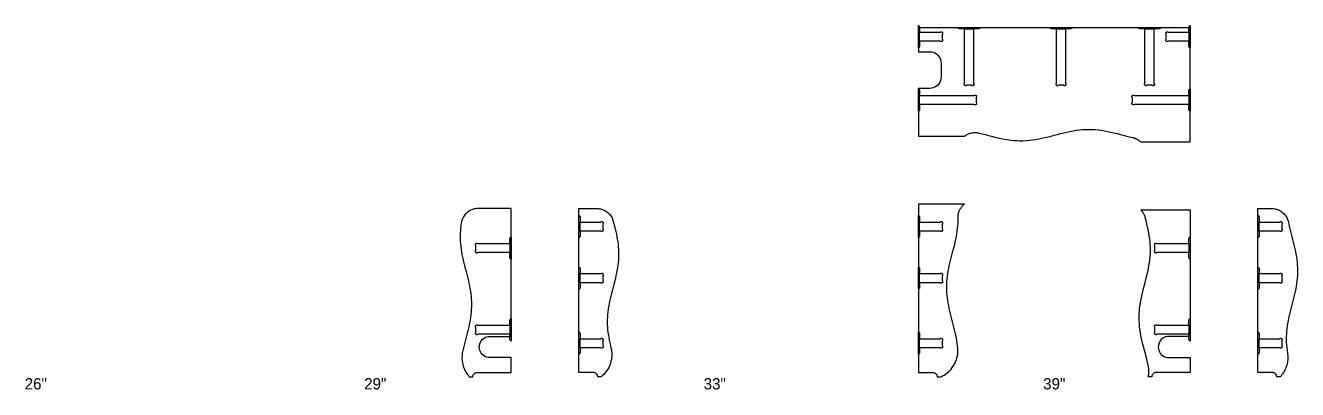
# Model space of a CAD drawing. Header units: inches. Extents: x 0 to 986, y -3 to 61.
# Drawn here: x 262.2 to 487, y -3 to 61.4 of the extents above; entities that cross this region are included whole.
import ezdxf
from ezdxf.enums import TextEntityAlignment as Align

# ---------------------------------------------------------------- set-up
doc = ezdxf.new("R2010")
doc.units = ezdxf.units.IN

msp = doc.modelspace()

# ---------------------------------------------------------------- linework, layer by layer
at = {"layer": 'BRACKET_CUT_LINE', "color": 4}
for p, q in [((428.15, 60.8), (429.75, 60.8)), ((444.4, 60.8), (446, 60.8)), ((460.02, 60.8), (461.62, 60.8)), ((420.2, 58.6), (420.2, 60.2)), ((467.8, 60.2), (467.8, 58.6)), ((420.2, 47.4), (420.2, 49)), ((467.8, 49), (467.8, 47.4)), ((360.2, 25.02), (360.2, 26.62)), ((420.2, 25.02), (420.2, 26.62)), ((480.2, 25.02), (480.2, 26.62)), ((347.8, 22.8), (347.8, 21.2)), ((467.8, 22.8), (467.8, 21.2)), ((360.2, 15.88), (360.2, 17.48)), ((420.2, 15.88), (420.2, 17.48)), ((480.2, 15.88), (480.2, 17.48)), ((347.8, 8.35), (347.8, 6.75)), ((467.8, 8.35), (467.8, 6.75)), ((360.2, 4.38), (360.2, 5.97)), ((420.2, 4.38), (420.2, 5.97)), ((480.2, 4.38), (480.2, 5.97))]:
    msp.add_line(p, q, dxfattribs=at)
at = {"layer": 'BRACKET_OUTLINE', "color": 6}
for points in [[(420, 61.4), (420.04, 61.36), (420.08, 61.32), (420.12, 61.27), (420.15, 61.22), (420.17, 61.17), (420.19, 61.11), (420.2, 61.06), (420.2, 61), (420.2, 60.2), (423.85, 60.2), (423.86, 60.22), (423.88, 60.23), (423.91, 60.24), (423.93, 60.25), (423.95, 60.26), (423.97, 60.27), (424, 60.27), (424.02, 60.27), (424.05, 60.27), (424.07, 60.27), (424.1, 60.26), (424.12, 60.25), (424.14, 60.24), (424.16, 60.23), (424.18, 60.22), (424.2, 60.2), (424.22, 60.18), (424.23, 60.16), (424.24, 60.14), (424.25, 60.12), (424.26, 60.1), (424.27, 60.07), (424.27, 60.05), (424.27, 60.02), (424.27, 60), (424.27, 59.97), (424.26, 59.95), (424.25, 59.93), (424.24, 59.91), (424.23, 59.88), (424.22, 59.86), (424.2, 59.85), (424.2, 58.95), (424.22, 58.94), (424.23, 58.92), (424.24, 58.89), (424.25, 58.87), (424.26, 58.85), (424.27, 58.83), (424.27, 58.8), (424.27, 58.78), (424.27, 58.75), (424.27, 58.73), (424.26, 58.7), (424.25, 58.68), (424.24, 58.66), (424.23, 58.64), (424.22, 58.62), (424.2, 58.6), (424.18, 58.58), (424.16, 58.57), (424.14, 58.56), (424.12, 58.55), (424.1, 58.54), (424.07, 58.53), (424.05, 58.53), (424.02, 58.53), (424, 58.53), (423.97, 58.53), (423.95, 58.54), (423.93, 58.55), (423.91, 58.56), (423.88, 58.57), (423.86, 58.58), (423.85, 58.6), (420.2, 58.6), (420.2, 57.8), (420.2, 57.74), (420.19, 57.69), (420.17, 57.63), (420.15, 57.58), (420.12, 57.53), (420.08, 57.48), (420.04, 57.44), (420, 57.4), (420, 61.4)], [(430.95, 61), (430.91, 60.96), (430.87, 60.92), (430.82, 60.88), (430.77, 60.85), (430.72, 60.83), (430.66, 60.81), (430.61, 60.8), (430.55, 60.8), (429.75, 60.8), (429.75, 51.15), (429.77, 51.14), (429.78, 51.12), (429.79, 51.09), (429.8, 51.07), (429.81, 51.05), (429.82, 51.03), (429.82, 51), (429.82, 50.98), (429.82, 50.95), (429.82, 50.93), (429.81, 50.9), (429.8, 50.88), (429.79, 50.86), (429.78, 50.84), (429.77, 50.82), (429.75, 50.8), (429.73, 50.78), (429.71, 50.77), (429.69, 50.76), (429.67, 50.75), (429.65, 50.74), (429.62, 50.73), (429.6, 50.73), (429.57, 50.73), (429.55, 50.73), (429.52, 50.73), (429.5, 50.74), (429.48, 50.75), (429.46, 50.76), (429.43, 50.77), (429.41, 50.78), (429.4, 50.8), (428.5, 50.8), (428.49, 50.78), (428.47, 50.77), (428.44, 50.76), (428.42, 50.75), (428.4, 50.74), (428.38, 50.73), (428.35, 50.73), (428.33, 50.73), (428.3, 50.73), (428.28, 50.73), (428.25, 50.74), (428.23, 50.75), (428.21, 50.76), (428.19, 50.77), (428.17, 50.78), (428.15, 50.8), (428.13, 50.82), (428.12, 50.84), (428.11, 50.86), (428.1, 50.88), (428.09, 50.9), (428.08, 50.93), (428.08, 50.95), (428.08, 50.98), (428.08, 51), (428.08, 51.03), (428.09, 51.05), (428.1, 51.07), (428.11, 51.09), (428.12, 51.12), (428.13, 51.14), (428.15, 51.15), (428.15, 60.8), (427.35, 60.8), (427.29, 60.8), (427.24, 60.81), (427.18, 60.83), (427.13, 60.85), (427.08, 60.88), (427.03, 60.92), (426.99, 60.96), (426.95, 61), (430.95, 61)], [(447.2, 61), (447.16, 60.96), (447.12, 60.92), (447.07, 60.88), (447.02, 60.85), (446.97, 60.83), (446.91, 60.81), (446.86, 60.8), (446.8, 60.8), (446, 60.8), (446, 51.15), (446.02, 51.14), (446.03, 51.12), (446.04, 51.09), (446.05, 51.07), (446.06, 51.05), (446.07, 51.03), (446.07, 51), (446.07, 50.98), (446.07, 50.95), (446.07, 50.93), (446.06, 50.9), (446.05, 50.88), (446.04, 50.86), (446.03, 50.84), (446.02, 50.82), (446, 50.8), (445.98, 50.78), (445.96, 50.77), (445.94, 50.76), (445.92, 50.75), (445.9, 50.74), (445.87, 50.73), (445.85, 50.73), (445.82, 50.73), (445.8, 50.73), (445.77, 50.73), (445.75, 50.74), (445.73, 50.75), (445.71, 50.76), (445.68, 50.77), (445.66, 50.78), (445.65, 50.8), (444.75, 50.8), (444.74, 50.78), (444.72, 50.77), (444.69, 50.76), (444.67, 50.75), (444.65, 50.74), (444.63, 50.73), (444.6, 50.73), (444.58, 50.73), (444.55, 50.73), (444.53, 50.73), (444.5, 50.74), (444.48, 50.75), (444.46, 50.76), (444.44, 50.77), (444.42, 50.78), (444.4, 50.8), (444.38, 50.82), (444.37, 50.84), (444.36, 50.86), (444.35, 50.88), (444.34, 50.9), (444.33, 50.93), (444.33, 50.95), (444.33, 50.98), (444.33, 51), (444.33, 51.03), (444.34, 51.05), (444.35, 51.07), (444.36, 51.09), (444.37, 51.12), (444.38, 51.14), (444.4, 51.15), (444.4, 60.8), (443.6, 60.8), (443.54, 60.8), (443.49, 60.81), (443.43, 60.83), (443.38, 60.85), (443.33, 60.88), (443.28, 60.92), (443.24, 60.96), (443.2, 61), (447.2, 61)], [(462.82, 61), (462.79, 60.96), (462.75, 60.92), (462.7, 60.88), (462.65, 60.85), (462.6, 60.83), (462.54, 60.81), (462.48, 60.8), (462.43, 60.8), (461.62, 60.8), (461.62, 51.15), (461.64, 51.14), (461.66, 51.12), (461.67, 51.09), (461.68, 51.07), (461.69, 51.05), (461.69, 51.03), (461.7, 51), (461.7, 50.98), (461.7, 50.95), (461.69, 50.93), (461.69, 50.9), (461.68, 50.88), (461.67, 50.86), (461.66, 50.84), (461.64, 50.82), (461.62, 50.8), (461.61, 50.78), (461.59, 50.77), (461.57, 50.76), (461.54, 50.75), (461.52, 50.74), (461.5, 50.73), (461.47, 50.73), (461.45, 50.73), (461.42, 50.73), (461.4, 50.73), (461.38, 50.74), (461.35, 50.75), (461.33, 50.76), (461.31, 50.77), (461.29, 50.78), (461.27, 50.8), (460.38, 50.8), (460.36, 50.78), (460.34, 50.77), (460.32, 50.76), (460.3, 50.75), (460.27, 50.74), (460.25, 50.73), (460.23, 50.73), (460.2, 50.73), (460.18, 50.73), (460.15, 50.73), (460.13, 50.74), (460.11, 50.75), (460.08, 50.76), (460.06, 50.77), (460.04, 50.78), (460.02, 50.8), (460.01, 50.82), (459.99, 50.84), (459.98, 50.86), (459.97, 50.88), (459.96, 50.9), (459.96, 50.93), (459.95, 50.95), (459.95, 50.98), (459.95, 51), (459.96, 51.03), (459.96, 51.05), (459.97, 51.07), (459.98, 51.09), (459.99, 51.12), (460.01, 51.14), (460.02, 51.15), (460.02, 60.8), (459.23, 60.8), (459.17, 60.8), (459.11, 60.81), (459.05, 60.83), (459, 60.85), (458.95, 60.88), (458.9, 60.92), (458.86, 60.96), (458.82, 61), (462.82, 61)], [(468, 57.4), (467.96, 57.44), (467.92, 57.48), (467.88, 57.53), (467.85, 57.58), (467.83, 57.63), (467.81, 57.69), (467.8, 57.74), (467.8, 57.8), (467.8, 58.6), (464.15, 58.6), (464.14, 58.58), (464.12, 58.57), (464.09, 58.56), (464.07, 58.55), (464.05, 58.54), (464.03, 58.53), (464, 58.53), (463.98, 58.53), (463.95, 58.53), (463.93, 58.53), (463.9, 58.54), (463.88, 58.55), (463.86, 58.56), (463.84, 58.57), (463.82, 58.58), (463.8, 58.6), (463.78, 58.62), (463.77, 58.64), (463.76, 58.66), (463.75, 58.68), (463.74, 58.7), (463.73, 58.73), (463.73, 58.75), (463.73, 58.78), (463.73, 58.8), (463.73, 58.83), (463.74, 58.85), (463.75, 58.87), (463.76, 58.89), (463.77, 58.92), (463.78, 58.94), (463.8, 58.95), (463.8, 59.85), (463.78, 59.86), (463.77, 59.88), (463.76, 59.91), (463.75, 59.93), (463.74, 59.95), (463.73, 59.97), (463.73, 60), (463.73, 60.02), (463.73, 60.05), (463.73, 60.07), (463.74, 60.1), (463.75, 60.12), (463.76, 60.14), (463.77, 60.16), (463.78, 60.18), (463.8, 60.2), (463.82, 60.22), (463.84, 60.23), (463.86, 60.24), (463.88, 60.25), (463.9, 60.26), (463.93, 60.27), (463.95, 60.27), (463.98, 60.27), (464, 60.27), (464.03, 60.27), (464.05, 60.26), (464.07, 60.25), (464.09, 60.24), (464.12, 60.23), (464.14, 60.22), (464.15, 60.2), (467.8, 60.2), (467.8, 61), (467.8, 61.06), (467.81, 61.11), (467.83, 61.17), (467.85, 61.22), (467.88, 61.27), (467.92, 61.32), (467.96, 61.36), (468, 61.4), (468, 57.4)], [(420, 50.2), (420.04, 50.16), (420.08, 50.12), (420.12, 50.07), (420.15, 50.02), (420.17, 49.97), (420.19, 49.91), (420.2, 49.86), (420.2, 49.8), (420.2, 49), (429.85, 49), (429.86, 49.02), (429.88, 49.03), (429.91, 49.04), (429.93, 49.05), (429.95, 49.06), (429.97, 49.07), (430, 49.07), (430.02, 49.07), (430.05, 49.07), (430.07, 49.07), (430.1, 49.06), (430.12, 49.05), (430.14, 49.04), (430.16, 49.03), (430.18, 49.02), (430.2, 49), (430.22, 48.98), (430.23, 48.96), (430.24, 48.94), (430.25, 48.92), (430.26, 48.9), (430.27, 48.87), (430.27, 48.85), (430.27, 48.82), (430.27, 48.8), (430.27, 48.77), (430.26, 48.75), (430.25, 48.73), (430.24, 48.71), (430.23, 48.68), (430.22, 48.66), (430.2, 48.65), (430.2, 47.75), (430.22, 47.74), (430.23, 47.72), (430.24, 47.69), (430.25, 47.67), (430.26, 47.65), (430.27, 47.63), (430.27, 47.6), (430.27, 47.58), (430.27, 47.55), (430.27, 47.53), (430.26, 47.5), (430.25, 47.48), (430.24, 47.46), (430.23, 47.44), (430.22, 47.42), (430.2, 47.4), (430.18, 47.38), (430.16, 47.37), (430.14, 47.36), (430.12, 47.35), (430.1, 47.34), (430.07, 47.33), (430.05, 47.33), (430.02, 47.33), (430, 47.33), (429.97, 47.33), (429.95, 47.34), (429.93, 47.35), (429.91, 47.36), (429.88, 47.37), (429.86, 47.38), (429.85, 47.4), (420.2, 47.4), (420.2, 46.6), (420.2, 46.54), (420.19, 46.49), (420.17, 46.43), (420.15, 46.38), (420.12, 46.33), (420.08, 46.28), (420.04, 46.24), (420, 46.2), (420, 50.2)], [(468, 46.2), (467.96, 46.24), (467.92, 46.28), (467.88, 46.33), (467.85, 46.38), (467.83, 46.43), (467.81, 46.49), (467.8, 46.54), (467.8, 46.6), (467.8, 47.4), (458.15, 47.4), (458.14, 47.38), (458.12, 47.37), (458.09, 47.36), (458.07, 47.35), (458.05, 47.34), (458.03, 47.33), (458, 47.33), (457.98, 47.33), (457.95, 47.33), (457.93, 47.33), (457.9, 47.34), (457.88, 47.35), (457.86, 47.36), (457.84, 47.37), (457.82, 47.38), (457.8, 47.4), (457.78, 47.42), (457.77, 47.44), (457.76, 47.46), (457.75, 47.48), (457.74, 47.5), (457.73, 47.53), (457.73, 47.55), (457.73, 47.58), (457.73, 47.6), (457.73, 47.63), (457.74, 47.65), (457.75, 47.67), (457.76, 47.69), (457.77, 47.72), (457.78, 47.74), (457.8, 47.75), (457.8, 48.65), (457.78, 48.66), (457.77, 48.68), (457.76, 48.71), (457.75, 48.73), (457.74, 48.75), (457.73, 48.77), (457.73, 48.8), (457.73, 48.82), (457.73, 48.85), (457.73, 48.87), (457.74, 48.9), (457.75, 48.92), (457.76, 48.94), (457.77, 48.96), (457.78, 48.98), (457.8, 49), (457.82, 49.02), (457.84, 49.03), (457.86, 49.04), (457.88, 49.05), (457.9, 49.06), (457.93, 49.07), (457.95, 49.07), (457.98, 49.07), (458, 49.07), (458.03, 49.07), (458.05, 49.06), (458.07, 49.05), (458.09, 49.04), (458.12, 49.03), (458.14, 49.02), (458.15, 49), (467.8, 49), (467.8, 49.8), (467.8, 49.86), (467.81, 49.91), (467.83, 49.97), (467.85, 50.02), (467.88, 50.07), (467.92, 50.12), (467.96, 50.16), (468, 50.2), (468, 46.2)], [(360, 27.82), (360.04, 27.79), (360.08, 27.75), (360.12, 27.7), (360.15, 27.65), (360.17, 27.6), (360.19, 27.54), (360.2, 27.48), (360.2, 27.43), (360.2, 26.62), (363.85, 26.62), (363.86, 26.64), (363.88, 26.66), (363.91, 26.67), (363.93, 26.68), (363.95, 26.69), (363.97, 26.69), (364, 26.7), (364.02, 26.7), (364.05, 26.7), (364.07, 26.69), (364.1, 26.69), (364.12, 26.68), (364.14, 26.67), (364.16, 26.66), (364.18, 26.64), (364.2, 26.62), (364.22, 26.61), (364.23, 26.59), (364.24, 26.57), (364.25, 26.54), (364.26, 26.52), (364.27, 26.5), (364.27, 26.47), (364.27, 26.45), (364.27, 26.42), (364.27, 26.4), (364.26, 26.38), (364.25, 26.35), (364.24, 26.33), (364.23, 26.31), (364.22, 26.29), (364.2, 26.27), (364.2, 25.38), (364.22, 25.36), (364.23, 25.34), (364.24, 25.32), (364.25, 25.3), (364.26, 25.27), (364.27, 25.25), (364.27, 25.23), (364.27, 25.2), (364.27, 25.18), (364.27, 25.15), (364.26, 25.13), (364.25, 25.11), (364.24, 25.08), (364.23, 25.06), (364.22, 25.04), (364.2, 25.02), (364.18, 25.01), (364.16, 24.99), (364.14, 24.98), (364.12, 24.97), (364.1, 24.96), (364.07, 24.96), (364.05, 24.95), (364.02, 24.95), (364, 24.95), (363.97, 24.96), (363.95, 24.96), (363.93, 24.97), (363.91, 24.98), (363.88, 24.99), (363.86, 25.01), (363.85, 25.02), (360.2, 25.02), (360.2, 24.22), (360.2, 24.17), (360.19, 24.11), (360.17, 24.05), (360.15, 24), (360.12, 23.95), (360.08, 23.9), (360.04, 23.86), (360, 23.82), (360, 27.82)], [(420, 27.82), (420.04, 27.79), (420.08, 27.75), (420.12, 27.7), (420.15, 27.65), (420.17, 27.6), (420.19, 27.54), (420.2, 27.48), (420.2, 27.43), (420.2, 26.62), (423.85, 26.62), (423.86, 26.64), (423.88, 26.66), (423.91, 26.67), (423.93, 26.68), (423.95, 26.69), (423.97, 26.69), (424, 26.7), (424.02, 26.7), (424.05, 26.7), (424.07, 26.69), (424.1, 26.69), (424.12, 26.68), (424.14, 26.67), (424.16, 26.66), (424.18, 26.64), (424.2, 26.62), (424.22, 26.61), (424.23, 26.59), (424.24, 26.57), (424.25, 26.54), (424.26, 26.52), (424.27, 26.5), (424.27, 26.47), (424.27, 26.45), (424.27, 26.42), (424.27, 26.4), (424.26, 26.38), (424.25, 26.35), (424.24, 26.33), (424.23, 26.31), (424.22, 26.29), (424.2, 26.27), (424.2, 25.38), (424.22, 25.36), (424.23, 25.34), (424.24, 25.32), (424.25, 25.3), (424.26, 25.27), (424.27, 25.25), (424.27, 25.23), (424.27, 25.2), (424.27, 25.18), (424.27, 25.15), (424.26, 25.13), (424.25, 25.11), (424.24, 25.08), (424.23, 25.06), (424.22, 25.04), (424.2, 25.02), (424.18, 25.01), (424.16, 24.99), (424.14, 24.98), (424.12, 24.97), (424.1, 24.96), (424.07, 24.96), (424.05, 24.95), (424.02, 24.95), (424, 24.95), (423.97, 24.96), (423.95, 24.96), (423.93, 24.97), (423.91, 24.98), (423.88, 24.99), (423.86, 25.01), (423.85, 25.02), (420.2, 25.02), (420.2, 24.22), (420.2, 24.17), (420.19, 24.11), (420.17, 24.05), (420.15, 24), (420.12, 23.95), (420.08, 23.9), (420.04, 23.86), (420, 23.82), (420, 27.82)], [(480, 27.82), (480.04, 27.79), (480.08, 27.75), (480.12, 27.7), (480.15, 27.65), (480.17, 27.6), (480.19, 27.54), (480.2, 27.48), (480.2, 27.43), (480.2, 26.62), (483.85, 26.62), (483.86, 26.64), (483.88, 26.66), (483.91, 26.67), (483.93, 26.68), (483.95, 26.69), (483.97, 26.69), (484, 26.7), (484.02, 26.7), (484.05, 26.7), (484.07, 26.69), (484.1, 26.69), (484.12, 26.68), (484.14, 26.67), (484.16, 26.66), (484.18, 26.64), (484.2, 26.62), (484.22, 26.61), (484.23, 26.59), (484.24, 26.57), (484.25, 26.54), (484.26, 26.52), (484.27, 26.5), (484.27, 26.47), (484.27, 26.45), (484.27, 26.42), (484.27, 26.4), (484.26, 26.38), (484.25, 26.35), (484.24, 26.33), (484.23, 26.31), (484.22, 26.29), (484.2, 26.27), (484.2, 25.38), (484.22, 25.36), (484.23, 25.34), (484.24, 25.32), (484.25, 25.3), (484.26, 25.27), (484.27, 25.25), (484.27, 25.23), (484.27, 25.2), (484.27, 25.18), (484.27, 25.15), (484.26, 25.13), (484.25, 25.11), (484.24, 25.08), (484.23, 25.06), (484.22, 25.04), (484.2, 25.02), (484.18, 25.01), (484.16, 24.99), (484.14, 24.98), (484.12, 24.97), (484.1, 24.96), (484.07, 24.96), (484.05, 24.95), (484.02, 24.95), (484, 24.95), (483.97, 24.96), (483.95, 24.96), (483.93, 24.97), (483.91, 24.98), (483.88, 24.99), (483.86, 25.01), (483.85, 25.02), (480.2, 25.02), (480.2, 24.22), (480.2, 24.17), (480.19, 24.11), (480.17, 24.05), (480.15, 24), (480.12, 23.95), (480.08, 23.9), (480.04, 23.86), (480, 23.82), (480, 27.82)], [(348, 20), (347.96, 20.04), (347.92, 20.08), (347.88, 20.13), (347.85, 20.18), (347.83, 20.23), (347.81, 20.29), (347.8, 20.34), (347.8, 20.4), (347.8, 21.2), (342.15, 21.2), (342.14, 21.18), (342.12, 21.17), (342.09, 21.16), (342.07, 21.15), (342.05, 21.14), (342.03, 21.13), (342, 21.13), (341.98, 21.13), (341.95, 21.13), (341.93, 21.13), (341.9, 21.14), (341.88, 21.15), (341.86, 21.16), (341.84, 21.17), (341.82, 21.18), (341.8, 21.2), (341.78, 21.22), (341.77, 21.24), (341.76, 21.26), (341.75, 21.28), (341.74, 21.3), (341.73, 21.33), (341.73, 21.35), (341.73, 21.38), (341.73, 21.4), (341.73, 21.43), (341.74, 21.45), (341.75, 21.47), (341.76, 21.49), (341.77, 21.52), (341.78, 21.54), (341.8, 21.55), (341.8, 22.45), (341.78, 22.46), (341.77, 22.48), (341.76, 22.51), (341.75, 22.53), (341.74, 22.55), (341.73, 22.57), (341.73, 22.6), (341.73, 22.62), (341.73, 22.65), (341.73, 22.67), (341.74, 22.7), (341.75, 22.72), (341.76, 22.74), (341.77, 22.76), (341.78, 22.78), (341.8, 22.8), (341.82, 22.82), (341.84, 22.83), (341.86, 22.84), (341.88, 22.85), (341.9, 22.86), (341.93, 22.87), (341.95, 22.87), (341.98, 22.87), (342, 22.87), (342.03, 22.87), (342.05, 22.86), (342.07, 22.85), (342.09, 22.84), (342.12, 22.83), (342.14, 22.82), (342.15, 22.8), (347.8, 22.8), (347.8, 23.6), (347.8, 23.66), (347.81, 23.71), (347.83, 23.77), (347.85, 23.82), (347.88, 23.87), (347.92, 23.92), (347.96, 23.96), (348, 24), (348, 20)], [(468, 20), (467.96, 20.04), (467.92, 20.08), (467.88, 20.13), (467.85, 20.18), (467.83, 20.23), (467.81, 20.29), (467.8, 20.34), (467.8, 20.4), (467.8, 21.2), (462.15, 21.2), (462.14, 21.18), (462.12, 21.17), (462.09, 21.16), (462.07, 21.15), (462.05, 21.14), (462.03, 21.13), (462, 21.13), (461.98, 21.13), (461.95, 21.13), (461.93, 21.13), (461.9, 21.14), (461.88, 21.15), (461.86, 21.16), (461.84, 21.17), (461.82, 21.18), (461.8, 21.2), (461.78, 21.22), (461.77, 21.24), (461.76, 21.26), (461.75, 21.28), (461.74, 21.3), (461.73, 21.33), (461.73, 21.35), (461.73, 21.38), (461.73, 21.4), (461.73, 21.43), (461.74, 21.45), (461.75, 21.47), (461.76, 21.49), (461.77, 21.52), (461.78, 21.54), (461.8, 21.55), (461.8, 22.45), (461.78, 22.46), (461.77, 22.48), (461.76, 22.51), (461.75, 22.53), (461.74, 22.55), (461.73, 22.57), (461.73, 22.6), (461.73, 22.62), (461.73, 22.65), (461.73, 22.67), (461.74, 22.7), (461.75, 22.72), (461.76, 22.74), (461.77, 22.76), (461.78, 22.78), (461.8, 22.8), (461.82, 22.82), (461.84, 22.83), (461.86, 22.84), (461.88, 22.85), (461.9, 22.86), (461.93, 22.87), (461.95, 22.87), (461.98, 22.87), (462, 22.87), (462.03, 22.87), (462.05, 22.86), (462.07, 22.85), (462.09, 22.84), (462.12, 22.83), (462.14, 22.82), (462.15, 22.8), (467.8, 22.8), (467.8, 23.6), (467.8, 23.66), (467.81, 23.71), (467.83, 23.77), (467.85, 23.82), (467.88, 23.87), (467.92, 23.92), (467.96, 23.96), (468, 24), (468, 20)], [(360, 18.68), (360.04, 18.64), (360.08, 18.6), (360.12, 18.55), (360.15, 18.5), (360.17, 18.45), (360.19, 18.39), (360.2, 18.33), (360.2, 18.28), (360.2, 17.48), (363.85, 17.48), (363.86, 17.49), (363.88, 17.51), (363.91, 17.52), (363.93, 17.53), (363.95, 17.54), (363.97, 17.54), (364, 17.55), (364.02, 17.55), (364.05, 17.55), (364.07, 17.54), (364.1, 17.54), (364.12, 17.53), (364.14, 17.52), (364.16, 17.51), (364.18, 17.49), (364.2, 17.48), (364.22, 17.46), (364.23, 17.44), (364.24, 17.42), (364.25, 17.39), (364.26, 17.37), (364.27, 17.35), (364.27, 17.32), (364.27, 17.3), (364.27, 17.27), (364.27, 17.25), (364.26, 17.23), (364.25, 17.2), (364.24, 17.18), (364.23, 17.16), (364.22, 17.14), (364.2, 17.12), (364.2, 16.23), (364.22, 16.21), (364.23, 16.19), (364.24, 16.17), (364.25, 16.15), (364.26, 16.12), (364.27, 16.1), (364.27, 16.08), (364.27, 16.05), (364.27, 16.03), (364.27, 16), (364.26, 15.98), (364.25, 15.96), (364.24, 15.93), (364.23, 15.91), (364.22, 15.89), (364.2, 15.88), (364.18, 15.86), (364.16, 15.84), (364.14, 15.83), (364.12, 15.82), (364.1, 15.81), (364.07, 15.81), (364.05, 15.8), (364.02, 15.8), (364, 15.8), (363.97, 15.81), (363.95, 15.81), (363.93, 15.82), (363.91, 15.83), (363.88, 15.84), (363.86, 15.86), (363.85, 15.88), (360.2, 15.88), (360.2, 15.08), (360.2, 15.02), (360.19, 14.96), (360.17, 14.9), (360.15, 14.85), (360.12, 14.8), (360.08, 14.75), (360.04, 14.71), (360, 14.68), (360, 18.68)], [(420, 18.68), (420.04, 18.64), (420.08, 18.6), (420.12, 18.55), (420.15, 18.5), (420.17, 18.45), (420.19, 18.39), (420.2, 18.33), (420.2, 18.28), (420.2, 17.48), (423.85, 17.48), (423.86, 17.49), (423.88, 17.51), (423.91, 17.52), (423.93, 17.53), (423.95, 17.54), (423.97, 17.54), (424, 17.55), (424.02, 17.55), (424.05, 17.55), (424.07, 17.54), (424.1, 17.54), (424.12, 17.53), (424.14, 17.52), (424.16, 17.51), (424.18, 17.49), (424.2, 17.48), (424.22, 17.46), (424.23, 17.44), (424.24, 17.42), (424.25, 17.39), (424.26, 17.37), (424.27, 17.35), (424.27, 17.32), (424.27, 17.3), (424.27, 17.27), (424.27, 17.25), (424.26, 17.23), (424.25, 17.2), (424.24, 17.18), (424.23, 17.16), (424.22, 17.14), (424.2, 17.12), (424.2, 16.23), (424.22, 16.21), (424.23, 16.19), (424.24, 16.17), (424.25, 16.15), (424.26, 16.12), (424.27, 16.1), (424.27, 16.08), (424.27, 16.05), (424.27, 16.03), (424.27, 16), (424.26, 15.98), (424.25, 15.96), (424.24, 15.93), (424.23, 15.91), (424.22, 15.89), (424.2, 15.88), (424.18, 15.86), (424.16, 15.84), (424.14, 15.83), (424.12, 15.82), (424.1, 15.81), (424.07, 15.81), (424.05, 15.8), (424.02, 15.8), (424, 15.8), (423.97, 15.81), (423.95, 15.81), (423.93, 15.82), (423.91, 15.83), (423.88, 15.84), (423.86, 15.86), (423.85, 15.88), (420.2, 15.88), (420.2, 15.08), (420.2, 15.02), (420.19, 14.96), (420.17, 14.9), (420.15, 14.85), (420.12, 14.8), (420.08, 14.75), (420.04, 14.71), (420, 14.68), (420, 18.68)], [(480, 18.68), (480.04, 18.64), (480.08, 18.6), (480.12, 18.55), (480.15, 18.5), (480.17, 18.45), (480.19, 18.39), (480.2, 18.33), (480.2, 18.28), (480.2, 17.48), (483.85, 17.48), (483.86, 17.49), (483.88, 17.51), (483.91, 17.52), (483.93, 17.53), (483.95, 17.54), (483.97, 17.54), (484, 17.55), (484.02, 17.55), (484.05, 17.55), (484.07, 17.54), (484.1, 17.54), (484.12, 17.53), (484.14, 17.52), (484.16, 17.51), (484.18, 17.49), (484.2, 17.48), (484.22, 17.46), (484.23, 17.44), (484.24, 17.42), (484.25, 17.39), (484.26, 17.37), (484.27, 17.35), (484.27, 17.32), (484.27, 17.3), (484.27, 17.27), (484.27, 17.25), (484.26, 17.23), (484.25, 17.2), (484.24, 17.18), (484.23, 17.16), (484.22, 17.14), (484.2, 17.12), (484.2, 16.23), (484.22, 16.21), (484.23, 16.19), (484.24, 16.17), (484.25, 16.15), (484.26, 16.12), (484.27, 16.1), (484.27, 16.08), (484.27, 16.05), (484.27, 16.03), (484.27, 16), (484.26, 15.98), (484.25, 15.96), (484.24, 15.93), (484.23, 15.91), (484.22, 15.89), (484.2, 15.88), (484.18, 15.86), (484.16, 15.84), (484.14, 15.83), (484.12, 15.82), (484.1, 15.81), (484.07, 15.81), (484.05, 15.8), (484.02, 15.8), (484, 15.8), (483.97, 15.81), (483.95, 15.81), (483.93, 15.82), (483.91, 15.83), (483.88, 15.84), (483.86, 15.86), (483.85, 15.88), (480.2, 15.88), (480.2, 15.08), (480.2, 15.02), (480.19, 14.96), (480.17, 14.9), (480.15, 14.85), (480.12, 14.8), (480.08, 14.75), (480.04, 14.71), (480, 14.68), (480, 18.68)], [(348, 5.55), (347.96, 5.59), (347.92, 5.63), (347.88, 5.68), (347.85, 5.73), (347.83, 5.78), (347.81, 5.84), (347.8, 5.89), (347.8, 5.95), (347.8, 6.75), (342.15, 6.75), (342.14, 6.73), (342.12, 6.72), (342.09, 6.71), (342.07, 6.7), (342.05, 6.69), (342.03, 6.68), (342, 6.68), (341.98, 6.68), (341.95, 6.68), (341.93, 6.68), (341.9, 6.69), (341.88, 6.7), (341.86, 6.71), (341.84, 6.72), (341.82, 6.73), (341.8, 6.75), (341.78, 6.77), (341.77, 6.79), (341.76, 6.81), (341.75, 6.83), (341.74, 6.85), (341.73, 6.88), (341.73, 6.9), (341.73, 6.93), (341.73, 6.95), (341.73, 6.98), (341.74, 7), (341.75, 7.02), (341.76, 7.04), (341.77, 7.07), (341.78, 7.09), (341.8, 7.1), (341.8, 8), (341.78, 8.01), (341.77, 8.03), (341.76, 8.06), (341.75, 8.08), (341.74, 8.1), (341.73, 8.12), (341.73, 8.15), (341.73, 8.17), (341.73, 8.2), (341.73, 8.22), (341.74, 8.25), (341.75, 8.27), (341.76, 8.29), (341.77, 8.31), (341.78, 8.33), (341.8, 8.35), (341.82, 8.37), (341.84, 8.38), (341.86, 8.39), (341.88, 8.4), (341.9, 8.41), (341.93, 8.42), (341.95, 8.42), (341.98, 8.42), (342, 8.42), (342.03, 8.42), (342.05, 8.41), (342.07, 8.4), (342.09, 8.39), (342.12, 8.38), (342.14, 8.37), (342.15, 8.35), (347.8, 8.35), (347.8, 9.15), (347.8, 9.21), (347.81, 9.26), (347.83, 9.32), (347.85, 9.37), (347.88, 9.42), (347.92, 9.47), (347.96, 9.51), (348, 9.55), (348, 5.55)], [(468, 5.55), (467.96, 5.59), (467.92, 5.63), (467.88, 5.68), (467.85, 5.73), (467.83, 5.78), (467.81, 5.84), (467.8, 5.89), (467.8, 5.95), (467.8, 6.75), (462.15, 6.75), (462.14, 6.73), (462.12, 6.72), (462.09, 6.71), (462.07, 6.7), (462.05, 6.69), (462.03, 6.68), (462, 6.68), (461.98, 6.68), (461.95, 6.68), (461.93, 6.68), (461.9, 6.69), (461.88, 6.7), (461.86, 6.71), (461.84, 6.72), (461.82, 6.73), (461.8, 6.75), (461.78, 6.77), (461.77, 6.79), (461.76, 6.81), (461.75, 6.83), (461.74, 6.85), (461.73, 6.88), (461.73, 6.9), (461.73, 6.93), (461.73, 6.95), (461.73, 6.98), (461.74, 7), (461.75, 7.02), (461.76, 7.04), (461.77, 7.07), (461.78, 7.09), (461.8, 7.1), (461.8, 8), (461.78, 8.01), (461.77, 8.03), (461.76, 8.06), (461.75, 8.08), (461.74, 8.1), (461.73, 8.12), (461.73, 8.15), (461.73, 8.17), (461.73, 8.2), (461.73, 8.22), (461.74, 8.25), (461.75, 8.27), (461.76, 8.29), (461.77, 8.31), (461.78, 8.33), (461.8, 8.35), (461.82, 8.37), (461.84, 8.38), (461.86, 8.39), (461.88, 8.4), (461.9, 8.41), (461.93, 8.42), (461.95, 8.42), (461.98, 8.42), (462, 8.42), (462.03, 8.42), (462.05, 8.41), (462.07, 8.4), (462.09, 8.39), (462.12, 8.38), (462.14, 8.37), (462.15, 8.35), (467.8, 8.35), (467.8, 9.15), (467.8, 9.21), (467.81, 9.26), (467.83, 9.32), (467.85, 9.37), (467.88, 9.42), (467.92, 9.47), (467.96, 9.51), (468, 9.55), (468, 5.55)], [(360, 7.17), (360.04, 7.14), (360.08, 7.1), (360.12, 7.05), (360.15, 7), (360.17, 6.95), (360.19, 6.89), (360.2, 6.83), (360.2, 6.78), (360.2, 5.97), (363.85, 5.97), (363.86, 5.99), (363.88, 6.01), (363.91, 6.02), (363.93, 6.03), (363.95, 6.04), (363.97, 6.04), (364, 6.05), (364.02, 6.05), (364.05, 6.05), (364.07, 6.04), (364.1, 6.04), (364.12, 6.03), (364.14, 6.02), (364.16, 6.01), (364.18, 5.99), (364.2, 5.97), (364.22, 5.96), (364.23, 5.94), (364.24, 5.92), (364.25, 5.89), (364.26, 5.87), (364.27, 5.85), (364.27, 5.82), (364.27, 5.8), (364.27, 5.77), (364.27, 5.75), (364.26, 5.73), (364.25, 5.7), (364.24, 5.68), (364.23, 5.66), (364.22, 5.64), (364.2, 5.62), (364.2, 4.73), (364.22, 4.71), (364.23, 4.69), (364.24, 4.67), (364.25, 4.65), (364.26, 4.62), (364.27, 4.6), (364.27, 4.58), (364.27, 4.55), (364.27, 4.53), (364.27, 4.5), (364.26, 4.48), (364.25, 4.46), (364.24, 4.43), (364.23, 4.41), (364.22, 4.39), (364.2, 4.38), (364.18, 4.36), (364.16, 4.34), (364.14, 4.33), (364.12, 4.32), (364.1, 4.31), (364.07, 4.31), (364.05, 4.3), (364.02, 4.3), (364, 4.3), (363.97, 4.31), (363.95, 4.31), (363.93, 4.32), (363.91, 4.33), (363.88, 4.34), (363.86, 4.36), (363.85, 4.38), (360.2, 4.38), (360.2, 3.57), (360.2, 3.52), (360.19, 3.46), (360.17, 3.4), (360.15, 3.35), (360.12, 3.3), (360.08, 3.25), (360.04, 3.21), (360, 3.17), (360, 7.17)], [(420, 7.17), (420.04, 7.14), (420.08, 7.1), (420.12, 7.05), (420.15, 7), (420.17, 6.95), (420.19, 6.89), (420.2, 6.83), (420.2, 6.78), (420.2, 5.97), (423.85, 5.97), (423.86, 5.99), (423.88, 6.01), (423.91, 6.02), (423.93, 6.03), (423.95, 6.04), (423.97, 6.04), (424, 6.05), (424.02, 6.05), (424.05, 6.05), (424.07, 6.04), (424.1, 6.04), (424.12, 6.03), (424.14, 6.02), (424.16, 6.01), (424.18, 5.99), (424.2, 5.97), (424.22, 5.96), (424.23, 5.94), (424.24, 5.92), (424.25, 5.89), (424.26, 5.87), (424.27, 5.85), (424.27, 5.82), (424.27, 5.8), (424.27, 5.77), (424.27, 5.75), (424.26, 5.73), (424.25, 5.7), (424.24, 5.68), (424.23, 5.66), (424.22, 5.64), (424.2, 5.62), (424.2, 4.73), (424.22, 4.71), (424.23, 4.69), (424.24, 4.67), (424.25, 4.65), (424.26, 4.62), (424.27, 4.6), (424.27, 4.58), (424.27, 4.55), (424.27, 4.53), (424.27, 4.5), (424.26, 4.48), (424.25, 4.46), (424.24, 4.43), (424.23, 4.41), (424.22, 4.39), (424.2, 4.38), (424.18, 4.36), (424.16, 4.34), (424.14, 4.33), (424.12, 4.32), (424.1, 4.31), (424.07, 4.31), (424.05, 4.3), (424.02, 4.3), (424, 4.3), (423.97, 4.31), (423.95, 4.31), (423.93, 4.32), (423.91, 4.33), (423.88, 4.34), (423.86, 4.36), (423.85, 4.38), (420.2, 4.38), (420.2, 3.57), (420.2, 3.52), (420.19, 3.46), (420.17, 3.4), (420.15, 3.35), (420.12, 3.3), (420.08, 3.25), (420.04, 3.21), (420, 3.17), (420, 7.17)], [(480, 7.17), (480.04, 7.14), (480.08, 7.1), (480.12, 7.05), (480.15, 7), (480.17, 6.95), (480.19, 6.89), (480.2, 6.83), (480.2, 6.78), (480.2, 5.97), (483.85, 5.97), (483.86, 5.99), (483.88, 6.01), (483.91, 6.02), (483.93, 6.03), (483.95, 6.04), (483.97, 6.04), (484, 6.05), (484.02, 6.05), (484.05, 6.05), (484.07, 6.04), (484.1, 6.04), (484.12, 6.03), (484.14, 6.02), (484.16, 6.01), (484.18, 5.99), (484.2, 5.97), (484.22, 5.96), (484.23, 5.94), (484.24, 5.92), (484.25, 5.89), (484.26, 5.87), (484.27, 5.85), (484.27, 5.82), (484.27, 5.8), (484.27, 5.77), (484.27, 5.75), (484.26, 5.73), (484.25, 5.7), (484.24, 5.68), (484.23, 5.66), (484.22, 5.64), (484.2, 5.62), (484.2, 4.73), (484.22, 4.71), (484.23, 4.69), (484.24, 4.67), (484.25, 4.65), (484.26, 4.62), (484.27, 4.6), (484.27, 4.58), (484.27, 4.55), (484.27, 4.53), (484.27, 4.5), (484.26, 4.48), (484.25, 4.46), (484.24, 4.43), (484.23, 4.41), (484.22, 4.39), (484.2, 4.38), (484.18, 4.36), (484.16, 4.34), (484.14, 4.33), (484.12, 4.32), (484.1, 4.31), (484.07, 4.31), (484.05, 4.3), (484.02, 4.3), (484, 4.3), (483.97, 4.31), (483.95, 4.31), (483.93, 4.32), (483.91, 4.33), (483.88, 4.34), (483.86, 4.36), (483.85, 4.38), (480.2, 4.38), (480.2, 3.57), (480.2, 3.52), (480.19, 3.46), (480.17, 3.4), (480.15, 3.35), (480.12, 3.3), (480.08, 3.25), (480.04, 3.21), (480, 3.17), (480, 7.17)]]:
    msp.add_lwpolyline(points, close=True, dxfattribs=at)
at = {"layer": 'SHELF_BACK', "color": 3}
msp.add_lwpolyline([(468, 61), (420, 61), (420, 56.75), (422, 56.75), (422.31, 56.73), (422.62, 56.65), (422.91, 56.53), (423.18, 56.37), (423.41, 56.16), (423.62, 55.93), (423.78, 55.66), (423.9, 55.37), (423.98, 55.06), (424, 54.75), (424, 52.25), (423.98, 51.94), (423.9, 51.63), (423.78, 51.34), (423.62, 51.07), (423.41, 50.84), (423.18, 50.63), (422.91, 50.47), (422.62, 50.35), (422.31, 50.27), (422, 50.25), (420, 50.25), (420, 41.79), (428.12, 41.79), (428.12, 41.79), (428.23, 41.87), (428.35, 41.96), (428.48, 42.03), (428.6, 42.1), (428.73, 42.17), (428.86, 42.22), (429, 42.27), (429.14, 42.32), (429.28, 42.36), (429.42, 42.39), (429.56, 42.41), (429.7, 42.43), (429.85, 42.44), (429.99, 42.45), (430.14, 42.44), (430.28, 42.43), (430.42, 42.41), (430.57, 42.39), (430.71, 42.36), (430.71, 42.36), (431.26, 42.22), (431.82, 42.08), (432.37, 41.93), (432.93, 41.79), (433.48, 41.65), (434.03, 41.52), (434.59, 41.4), (435.14, 41.29), (435.7, 41.19), (436.25, 41.12), (436.81, 41.06), (437.36, 41.02), (437.91, 41), (438.47, 41), (439.02, 41.03), (439.58, 41.07), (440.13, 41.14), (440.69, 41.22), (441.24, 41.32), (441.79, 41.43), (442.35, 41.55), (442.9, 41.69), (443.46, 41.83), (444.01, 41.97), (444.57, 42.12), (445.12, 42.26), (445.67, 42.4), (446.23, 42.53), (446.78, 42.64), (447.34, 42.75), (447.89, 42.84), (448.45, 42.91), (449, 42.96), (449.55, 42.99), (450.11, 43), (450.66, 42.99), (451.22, 42.96), (451.77, 42.91), (452.33, 42.84), (452.88, 42.75), (453.43, 42.65), (453.99, 42.53), (454.54, 42.4), (455.1, 42.26), (455.65, 42.12), (456.21, 41.98), (456.76, 41.83), (457.32, 41.69), (457.87, 41.56), (457.87, 41.56), (457.95, 41.54), (458.03, 41.51), (458.12, 41.49), (458.2, 41.46), (458.28, 41.43), (458.36, 41.4), (458.44, 41.36), (458.51, 41.33), (458.59, 41.29), (458.66, 41.24), (458.74, 41.2), (458.81, 41.16), (458.88, 41.11), (458.95, 41.06), (459.02, 41.01), (459.09, 40.95), (459.15, 40.9), (459.22, 40.84), (459.28, 40.78), (468, 40.78), (468, 61)], close=True, dxfattribs=at)
at = {"layer": 'SHELF_LEFT', "color": 5}
for points in [[(348, 0), (348, 2.62), (344.25, 2.62), (343.96, 2.65), (343.67, 2.72), (343.4, 2.83), (343.15, 2.98), (342.92, 3.17), (342.73, 3.4), (342.58, 3.65), (342.47, 3.92), (342.4, 4.21), (342.38, 4.5), (342.4, 4.79), (342.47, 5.08), (342.58, 5.35), (342.73, 5.6), (342.92, 5.83), (343.15, 6.02), (343.4, 6.17), (343.67, 6.28), (343.96, 6.35), (344.25, 6.38), (348, 6.38), (348, 29), (342.16, 29), (342.16, 29), (341.94, 28.99), (341.72, 28.97), (341.5, 28.93), (341.28, 28.87), (341.07, 28.79), (340.87, 28.71), (340.67, 28.6), (340.48, 28.48), (340.3, 28.35), (340.13, 28.21), (339.97, 28.05), (339.83, 27.88), (339.69, 27.7), (339.57, 27.51), (339.47, 27.32), (339.38, 27.11), (339.3, 26.9), (339.24, 26.69), (339.2, 26.47), (339.2, 26.47), (339.13, 26), (339.08, 25.54), (339.04, 25.07), (339.01, 24.61), (339, 24.14), (339, 23.68), (339.02, 23.21), (339.05, 22.75), (339.1, 22.28), (339.16, 21.81), (339.23, 21.35), (339.31, 20.88), (339.41, 20.42), (339.51, 19.95), (339.62, 19.49), (339.74, 19.02), (339.85, 18.56), (339.98, 18.09), (340.1, 17.63), (340.22, 17.16), (340.33, 16.7), (340.45, 16.23), (340.55, 15.77), (340.65, 15.3), (340.74, 14.84), (340.81, 14.37), (340.88, 13.91), (340.93, 13.44), (340.97, 12.98), (340.99, 12.51), (341, 12.05), (340.99, 11.58), (340.97, 11.12), (340.94, 10.65), (340.89, 10.18), (340.83, 9.72), (340.75, 9.25), (340.67, 8.79), (340.57, 8.32), (340.47, 7.86), (340.36, 7.39), (340.24, 6.93), (340.12, 6.46), (340, 6), (339.88, 5.53), (339.76, 5.07), (339.64, 4.6), (339.53, 4.14), (339.43, 3.67), (339.43, 3.67), (339.38, 3.43), (339.35, 3.18), (339.33, 2.93), (339.32, 2.68), (339.32, 2.43), (339.34, 2.18), (339.36, 1.93), (339.41, 1.68), (339.46, 1.44), (339.52, 1.2), (339.6, 0.96), (339.69, 0.72), (339.79, 0.49), (339.9, 0.27), (340.03, 0.05), (340.16, -0.16), (340.31, -0.36), (340.46, -0.56), (340.62, -0.75), (341.25, -0.75), (341.25, -0.75), (341.25, -0.67), (341.27, -0.58), (341.29, -0.5), (341.32, -0.42), (341.36, -0.35), (341.41, -0.28), (341.47, -0.22), (341.53, -0.16), (341.6, -0.11), (341.67, -0.07), (341.75, -0.04), (341.83, -0.02), (341.92, 0), (342, 0), (348, 0)], [(468, 0), (462, 0), (462, 0), (461.92, 0), (461.83, -0.02), (461.75, -0.04), (461.67, -0.07), (461.6, -0.11), (461.53, -0.16), (461.47, -0.22), (461.41, -0.28), (461.36, -0.35), (461.32, -0.42), (461.29, -0.5), (461.27, -0.58), (461.25, -0.67), (461.25, -0.75), (460.62, -0.75), (460.62, -0.75), (460.64, -0.65), (460.66, -0.55), (460.67, -0.44), (460.69, -0.34), (460.7, -0.24), (460.7, -0.13), (460.71, -0.03), (460.71, 0.08), (460.72, 0.18), (460.71, 0.28), (460.71, 0.39), (460.71, 0.49), (460.7, 0.59), (460.69, 0.7), (460.68, 0.8), (460.67, 0.9), (460.65, 1.01), (460.63, 1.11), (460.61, 1.21), (460.61, 1.21), (460.5, 1.75), (460.37, 2.28), (460.24, 2.81), (460.1, 3.35), (459.96, 3.88), (459.82, 4.42), (459.68, 4.95), (459.56, 5.49), (459.43, 6.02), (459.33, 6.55), (459.23, 7.09), (459.15, 7.62), (459.08, 8.16), (459.04, 8.69), (459.01, 9.23), (459, 9.76), (459.01, 10.29), (459.04, 10.83), (459.09, 11.36), (459.16, 11.9), (459.24, 12.43), (459.34, 12.97), (459.45, 13.5), (459.57, 14.03), (459.7, 14.57), (459.84, 15.1), (459.98, 15.64), (460.12, 16.17), (460.25, 16.71), (460.39, 17.24), (460.51, 17.78), (460.63, 18.31), (460.73, 18.84), (460.82, 19.38), (460.89, 19.91), (460.94, 20.45), (460.98, 20.98), (461, 21.52), (461, 22.05), (460.97, 22.58), (460.93, 23.12), (460.88, 23.65), (460.8, 24.19), (460.71, 24.72), (460.6, 25.26), (460.49, 25.79), (460.36, 26.32), (460.23, 26.86), (460.09, 27.39), (460.09, 27.39), (460.06, 27.48), (460.04, 27.56), (460.01, 27.64), (459.98, 27.72), (459.95, 27.8), (459.92, 27.88), (459.88, 27.95), (459.84, 28.03), (459.8, 28.11), (459.76, 28.18), (459.71, 28.25), (459.66, 28.32), (459.61, 28.39), (459.56, 28.46), (459.51, 28.53), (459.46, 28.6), (459.4, 28.66), (459.34, 28.72), (459.28, 28.78), (468, 28.78), (468, 6.38), (464.25, 6.38), (463.96, 6.35), (463.67, 6.28), (463.4, 6.17), (463.15, 6.02), (462.92, 5.83), (462.73, 5.6), (462.58, 5.35), (462.47, 5.08), (462.4, 4.79), (462.38, 4.5), (462.4, 4.21), (462.47, 3.92), (462.58, 3.65), (462.73, 3.4), (462.92, 3.17), (463.15, 2.98), (463.4, 2.83), (463.67, 2.72), (463.96, 2.65), (464.25, 2.62), (468, 2.62), (468, 0)]]:
    msp.add_lwpolyline(points, close=True, dxfattribs=at)
at = {"layer": 'SHELF_RIGHT', "color": 1}
for points in [[(420, 0), (422.56, 0), (422.56, 0), (422.65, 0), (422.73, -0.02), (422.81, -0.04), (422.89, -0.07), (422.96, -0.11), (423.03, -0.16), (423.09, -0.22), (423.15, -0.28), (423.2, -0.35), (423.24, -0.42), (423.27, -0.5), (423.29, -0.58), (423.31, -0.67), (423.31, -0.75), (423.94, -0.75), (423.94, -0.75), (424.23, -0.61), (424.52, -0.45), (424.8, -0.28), (425.06, -0.08), (425.31, 0.13), (425.55, 0.35), (425.77, 0.59), (425.97, 0.85), (426.16, 1.12), (426.33, 1.4), (426.48, 1.69), (426.61, 1.99), (426.72, 2.3), (426.81, 2.61), (426.89, 2.93), (426.93, 3.25), (426.96, 3.58), (426.97, 3.91), (426.95, 4.23), (426.95, 4.23), (426.91, 4.71), (426.85, 5.18), (426.78, 5.65), (426.7, 6.12), (426.61, 6.6), (426.5, 7.07), (426.39, 7.54), (426.28, 8.01), (426.16, 8.49), (426.03, 8.96), (425.91, 9.43), (425.79, 9.9), (425.67, 10.38), (425.55, 10.85), (425.45, 11.32), (425.35, 11.79), (425.26, 12.27), (425.18, 12.74), (425.12, 13.21), (425.07, 13.68), (425.03, 14.16), (425.01, 14.63), (425, 15.1), (425.01, 15.57), (425.03, 16.05), (425.07, 16.52), (425.12, 16.99), (425.19, 17.46), (425.27, 17.93), (425.36, 18.41), (425.45, 18.88), (425.56, 19.35), (425.68, 19.82), (425.8, 20.3), (425.92, 20.77), (426.04, 21.24), (426.16, 21.71), (426.29, 22.19), (426.4, 22.66), (426.51, 23.13), (426.61, 23.6), (426.71, 24.08), (426.79, 24.55), (426.86, 25.02), (426.91, 25.49), (426.96, 25.97), (426.99, 26.44), (427, 26.91), (427, 27.38), (427, 27.38), (427, 27.53), (427, 27.67), (427.02, 27.82), (427.04, 27.96), (427.07, 28.1), (427.1, 28.24), (427.15, 28.38), (427.19, 28.52), (427.25, 28.65), (427.31, 28.78), (427.38, 28.91), (427.45, 29.03), (427.53, 29.15), (427.62, 29.27), (427.71, 29.38), (427.8, 29.49), (427.9, 29.59), (428.01, 29.69), (428.12, 29.79), (420, 29.79), (420, 0)], [(360, 0), (360, 29), (363.16, 29), (363.16, 29), (363.37, 28.99), (363.57, 28.97), (363.78, 28.94), (363.98, 28.89), (364.18, 28.82), (364.37, 28.74), (364.56, 28.65), (364.74, 28.55), (364.91, 28.44), (365.08, 28.31), (365.23, 28.17), (365.38, 28.02), (365.51, 27.87), (365.63, 27.7), (365.75, 27.52), (365.84, 27.34), (365.93, 27.15), (366, 26.96), (366.06, 26.76), (366.06, 26.76), (366.18, 26.3), (366.3, 25.84), (366.41, 25.39), (366.52, 24.93), (366.61, 24.47), (366.7, 24.01), (366.78, 23.56), (366.85, 23.1), (366.91, 22.64), (366.95, 22.18), (366.98, 21.73), (367, 21.27), (367, 20.81), (366.99, 20.35), (366.96, 19.9), (366.92, 19.44), (366.86, 18.98), (366.8, 18.52), (366.72, 18.06), (366.63, 17.61), (366.53, 17.15), (366.43, 16.69), (366.32, 16.23), (366.2, 15.78), (366.08, 15.32), (365.96, 14.86), (365.84, 14.4), (365.73, 13.95), (365.61, 13.49), (365.51, 13.03), (365.41, 12.57), (365.31, 12.12), (365.23, 11.66), (365.16, 11.2), (365.1, 10.74), (365.06, 10.29), (365.02, 9.83), (365, 9.37), (365, 8.91), (365.01, 8.46), (365.03, 8), (365.07, 7.54), (365.12, 7.08), (365.19, 6.63), (365.26, 6.17), (365.35, 5.71), (365.44, 5.25), (365.55, 4.8), (365.66, 4.34), (365.66, 4.34), (365.72, 4.05), (365.76, 3.75), (365.79, 3.45), (365.8, 3.16), (365.79, 2.86), (365.77, 2.56), (365.72, 2.27), (365.66, 1.97), (365.58, 1.69), (365.49, 1.4), (365.38, 1.13), (365.25, 0.86), (365.1, 0.6), (364.94, 0.34), (364.77, 0.1), (364.58, -0.13), (364.38, -0.35), (364.16, -0.56), (363.94, -0.75), (363.31, -0.75), (363.31, -0.75), (363.31, -0.67), (363.29, -0.58), (363.27, -0.5), (363.24, -0.42), (363.2, -0.35), (363.15, -0.28), (363.09, -0.22), (363.03, -0.16), (362.96, -0.11), (362.89, -0.07), (362.81, -0.04), (362.73, -0.02), (362.65, 0), (362.56, 0), (360, 0)], [(480, 0), (480, 29), (482.43, 29), (482.43, 29), (482.65, 28.99), (482.86, 28.97), (483.08, 28.93), (483.28, 28.88), (483.49, 28.81), (483.69, 28.72), (483.88, 28.63), (484.07, 28.51), (484.24, 28.39), (484.41, 28.25), (484.57, 28.1), (484.72, 27.95), (484.85, 27.78), (484.97, 27.6), (485.08, 27.41), (485.17, 27.22), (485.25, 27.01), (485.32, 26.81), (485.37, 26.6), (485.37, 26.6), (485.47, 26.13), (485.58, 25.65), (485.7, 25.18), (485.82, 24.71), (485.94, 24.24), (486.06, 23.76), (486.18, 23.29), (486.3, 22.82), (486.42, 22.35), (486.53, 21.88), (486.63, 21.4), (486.72, 20.93), (486.8, 20.46), (486.87, 19.99), (486.92, 19.51), (486.96, 19.04), (486.99, 18.57), (487, 18.1), (487, 17.62), (486.98, 17.15), (486.94, 16.68), (486.89, 16.21), (486.83, 15.74), (486.75, 15.26), (486.67, 14.79), (486.57, 14.32), (486.46, 13.85), (486.35, 13.37), (486.23, 12.9), (486.11, 12.43), (485.99, 11.96), (485.87, 11.48), (485.74, 11.01), (485.63, 10.54), (485.52, 10.07), (485.41, 9.6), (485.32, 9.12), (485.23, 8.65), (485.16, 8.18), (485.1, 7.71), (485.05, 7.23), (485.02, 6.76), (485, 6.29), (485, 5.82), (485.01, 5.34), (485.04, 4.87), (485.09, 4.4), (485.14, 3.93), (485.21, 3.46), (485.21, 3.46), (485.25, 3.22), (485.27, 2.98), (485.28, 2.74), (485.28, 2.5), (485.26, 2.26), (485.24, 2.02), (485.2, 1.79), (485.15, 1.55), (485.1, 1.32), (485.03, 1.09), (484.95, 0.87), (484.85, 0.64), (484.75, 0.43), (484.64, 0.22), (484.52, 0.01), (484.39, -0.19), (484.25, -0.38), (484.1, -0.57), (483.94, -0.75), (483.31, -0.75), (483.31, -0.75), (483.31, -0.67), (483.29, -0.58), (483.27, -0.5), (483.24, -0.42), (483.2, -0.35), (483.15, -0.28), (483.09, -0.22), (483.03, -0.16), (482.96, -0.11), (482.89, -0.07), (482.81, -0.04), (482.73, -0.02), (482.65, 0), (482.56, 0), (480, 0)]]:
    msp.add_lwpolyline(points, close=True, dxfattribs=at)

# ---------------------------------------------------------------- texts
at = {"layer": 'LABELS', "color": 8}
for s, p in [('26"', (264, -3)), ('29"', (324, -3)), ('33"', (384, -3)), ('39"', (444, -3))]:
    msp.add_text(s, height=2, dxfattribs=at).set_placement(p, align=Align.CENTER)

doc.saveas('drawing.dxf')
